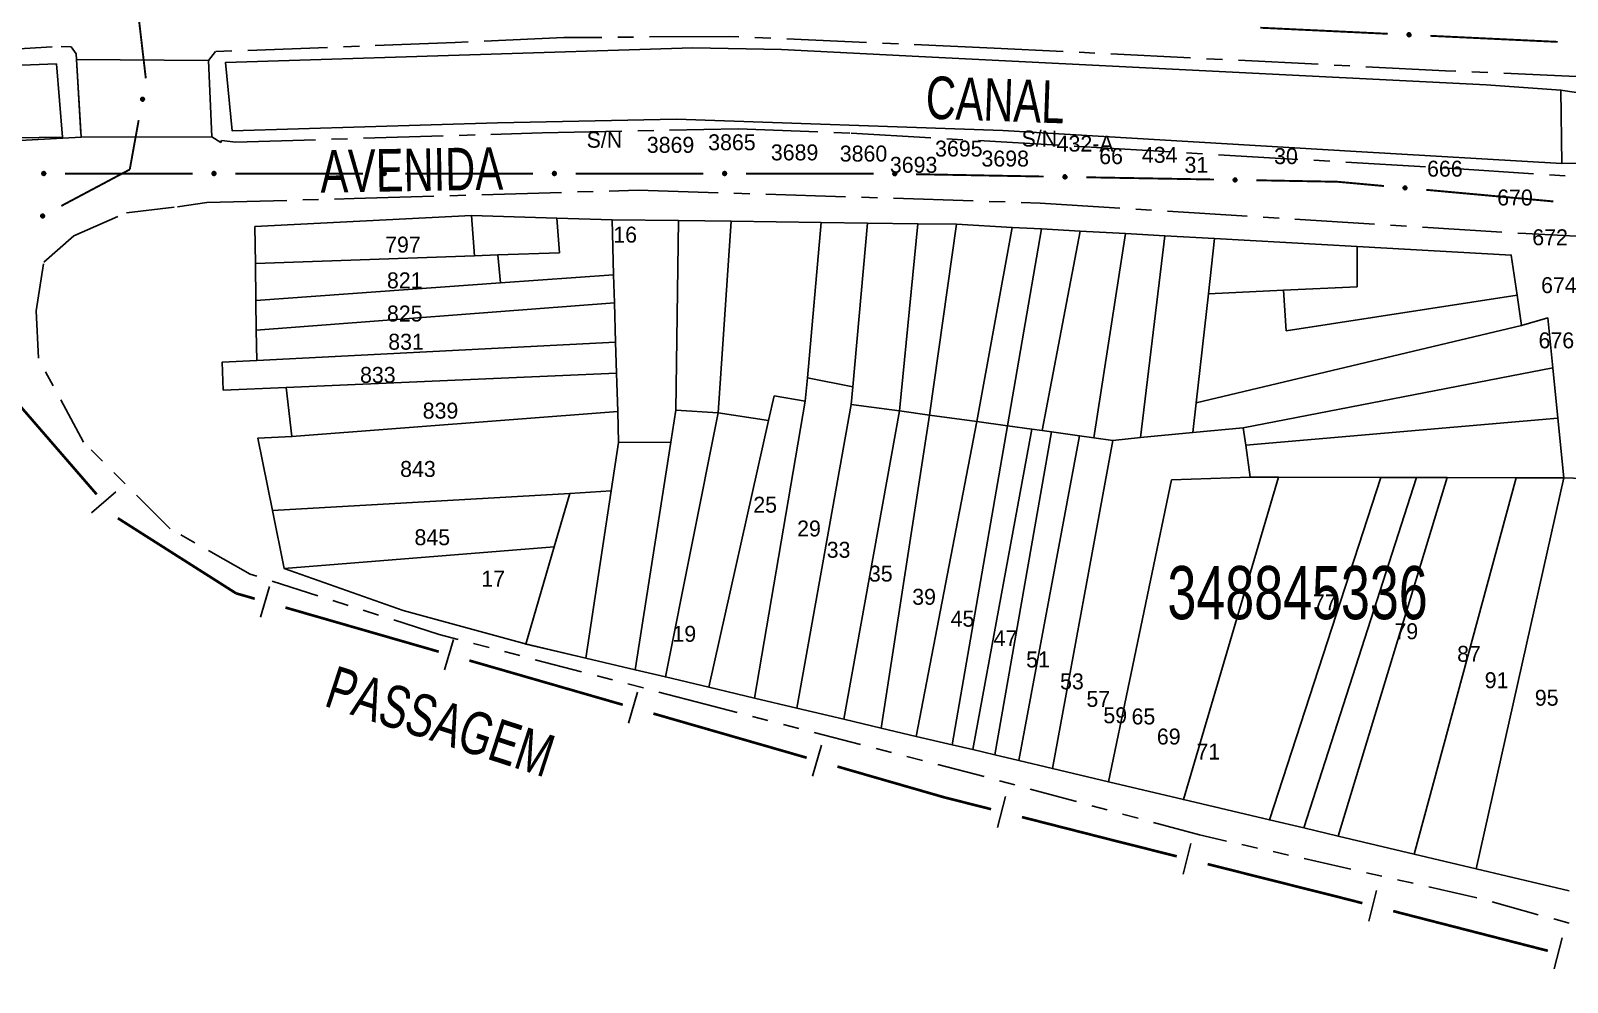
# Model space of a CAD drawing. Extents: x 203851 to 204958, y 4839055 to 4839989.
# Drawn here: x 204665.5 to 204809.9, y 4839090.4 to 4839179.8 of the extents above; entities that cross this region are included whole.
import ezdxf
from ezdxf.enums import TextEntityAlignment as Align

# ---------------------------------------------------------------- set-up
doc = ezdxf.new("R2010")
doc.units = 0
doc.header["$LTSCALE"] = 1.5
doc.header["$MEASUREMENT"] = 0
doc.linetypes.add('TRACO_13', pattern=[8, 5, -1, 1, -1])
doc.linetypes.add('TRACO_25', pattern=[8, 3, -1, 1, -1, 1, -1])
for name, color, linetype in [('CD_MALHA_LOTES', 7, 'CONTINUOUS'), ('CD_TXT_QUADRA', 2, 'CONTINUOUS'), ('HD-CANAIS', 7, 'CONTINUOUS'), ('LM-LIM-SETORES-BAIRROS', 250, 'CONTINUOUS'), ('RU-QUADRA', 210, 'CONTINUOUS'), ('SV-EIXO-RUA-N-PAV', 6, 'CONTINUOUS'), ('SV-PONTE-BUEIRO', 251, 'CONTINUOUS'), ('SV-RUA-NAO-PAV', 7, 'CONTINUOUS'), ('SV-TXT-RUA-N-PAV', 7, 'CONTINUOUS'), ('SV-TXT-RUA-PAV', 7, 'CONTINUOUS'), ('Th_NmrPort', 1, 'CONTINUOUS')]:
    doc.layers.add(name, color=color, linetype=linetype)
doc.styles.add('ARIAL', font='ARIAL.SHX')

msp = doc.modelspace()

# ---------------------------------------------------------------- linework, layer by layer
at = {"layer": 'CD_MALHA_LOTES', "linetype": 'Continuous', "flags": 128}
for points in [[(204706.94, 4839162.48), (204686.56, 4839161.43)], [(204686.56, 4839161.43), (204686.61, 4839157.96)], [(204706.94, 4839162.48), (204714.94, 4839162.23)], [(204707.21, 4839158.69), (204706.94, 4839162.48)], [(204714.94, 4839162.23), (204720.14, 4839162.07)], [(204715.19, 4839158.97), (204714.94, 4839162.23)], [(204720.14, 4839162.07), (204726.4, 4839161.99)], [(204720.29, 4839156.9), (204720.14, 4839162.07)], [(204726.14, 4839144.18), (204726.4, 4839161.99)], [(204726.4, 4839161.99), (204731.33, 4839161.92)], [(204730.11, 4839143.9), (204731.33, 4839161.92)], [(204731.33, 4839161.92), (204739.8, 4839161.81)], [(204738.51, 4839147.22), (204739.8, 4839161.81)], [(204739.8, 4839161.81), (204744.16, 4839161.75)], [(204742.77, 4839146.35), (204744.16, 4839161.75)], [(204744.16, 4839161.75), (204748.88, 4839161.69)], [(204747.15, 4839144.09), (204748.88, 4839161.69)], [(204748.88, 4839161.69), (204752.53, 4839161.64)], [(204749.99, 4839143.69), (204752.53, 4839161.64)], [(204752.53, 4839161.64), (204757.75, 4839161.35)], [(204754.43, 4839143.09), (204757.75, 4839161.35)], [(204757.31, 4839142.69), (204760.5, 4839161.2)], [(204757.75, 4839161.35), (204760.5, 4839161.2)], [(204760.5, 4839161.2), (204764.16, 4839160.99)], [(204760.59, 4839142.24), (204764.16, 4839160.99)], [(204764.16, 4839160.99), (204768.42, 4839160.77)], [(204765.42, 4839141.58), (204768.42, 4839160.77)], [(204768.42, 4839160.77), (204772.11, 4839160.56)], [(204769.83, 4839141.59), (204772.11, 4839160.56)], [(204772.11, 4839160.56), (204776.78, 4839160.3)], [(204776.2, 4839155.11), (204776.78, 4839160.3)], [(204776.78, 4839160.3), (204790.2, 4839159.55)], [(204686.61, 4839157.96), (204707.21, 4839158.69)], [(204709.41, 4839158.77), (204707.21, 4839158.69)], [(204709.41, 4839158.77), (204715.19, 4839158.97)], [(204709.65, 4839156.13), (204709.41, 4839158.77)], [(204790.19, 4839155.77), (204790.2, 4839159.55)], [(204790.2, 4839159.55), (204804.67, 4839158.75)], [(204804.67, 4839158.75), (204805.23, 4839154.97)], [(204686.61, 4839157.96), (204686.66, 4839154.47)], [(204720.29, 4839156.9), (204709.65, 4839156.13)], [(204720.37, 4839154.26), (204720.29, 4839156.9)], [(204686.66, 4839154.47), (204709.65, 4839156.13)], [(204783.26, 4839155.44), (204776.2, 4839155.11)], [(204783.26, 4839155.44), (204790.19, 4839155.77)], [(204783.51, 4839151.63), (204783.26, 4839155.44)], [(204686.66, 4839154.47), (204686.69, 4839151.7)], [(204686.69, 4839151.7), (204720.37, 4839154.26)], [(204720.48, 4839150.55), (204720.37, 4839154.26)], [(204775.05, 4839144.85), (204776.2, 4839155.11)], [(204805.23, 4839154.97), (204783.51, 4839151.63)], [(204805.23, 4839154.97), (204805.65, 4839152.12)], [(204805.65, 4839152.12), (204808.11, 4839152.84)], [(204808.11, 4839152.84), (204808.58, 4839148.15)], [(204686.69, 4839151.7), (204686.74, 4839148.84)], [(204805.65, 4839152.12), (204775.05, 4839144.85)], [(204720.48, 4839150.55), (204686.74, 4839148.84)], [(204720.56, 4839147.63), (204720.48, 4839150.55)], [(204686.74, 4839148.84), (204683.5, 4839148.69)], [(204683.5, 4839148.69), (204683.59, 4839146.05)], [(204779.48, 4839142.52), (204808.58, 4839148.15)], [(204808.58, 4839148.15), (204809.06, 4839143.4)], [(204689.49, 4839146.31), (204720.56, 4839147.63)], [(204720.67, 4839144.05), (204720.56, 4839147.63)], [(204738.31, 4839145.02), (204738.51, 4839147.22)], [(204742.77, 4839146.35), (204738.51, 4839147.22)], [(204683.59, 4839146.05), (204689.49, 4839146.31)], [(204690.04, 4839141.68), (204689.49, 4839146.31)], [(204735.39, 4839145.51), (204734.86, 4839143.18)], [(204738.31, 4839145.02), (204735.39, 4839145.51)], [(204742.62, 4839144.71), (204742.77, 4839146.35)], [(204690.04, 4839141.68), (204720.67, 4839144.05)], [(204720.75, 4839141.13), (204720.67, 4839144.05)], [(204725.16, 4839119.08), (204730.11, 4839143.9)], [(204725.67, 4839141.16), (204726.14, 4839144.18)], [(204730.11, 4839143.9), (204726.14, 4839144.18)], [(204734.86, 4839143.18), (204730.11, 4839143.9)], [(204733.54, 4839117.1), (204738.31, 4839145.02)], [(204737.51, 4839116.16), (204742.62, 4839144.71)], [(204741.92, 4839115.12), (204747.15, 4839144.09)], [(204747.15, 4839144.09), (204742.62, 4839144.71)], [(204749.99, 4839143.69), (204747.15, 4839144.09)], [(204774.73, 4839142.06), (204775.05, 4839144.85)], [(204729.24, 4839118.12), (204734.86, 4839143.18)], [(204745.44, 4839114.28), (204749.99, 4839143.69)], [(204748.74, 4839113.5), (204754.43, 4839143.09)], [(204754.43, 4839143.09), (204749.99, 4839143.69)], [(204752.11, 4839112.71), (204757.31, 4839142.69)], [(204754.05, 4839112.25), (204759.6, 4839142.38)], [(204757.31, 4839142.69), (204754.43, 4839143.09)], [(204759.6, 4839142.38), (204757.31, 4839142.69)], [(204760.59, 4839142.24), (204759.6, 4839142.38)], [(204779.48, 4839142.52), (204774.73, 4839142.06)], [(204779.71, 4839140.87), (204779.48, 4839142.52)], [(204779.71, 4839140.87), (204809.06, 4839143.4)], [(204809.06, 4839143.4), (204809.63, 4839137.8)], [(204686.84, 4839141.53), (204690.04, 4839141.68)], [(204688.22, 4839134.72), (204686.84, 4839141.53)], [(204720.06, 4839136.57), (204720.75, 4839141.13)], [(204725.67, 4839141.16), (204720.75, 4839141.13)], [(204722.33, 4839119.75), (204725.67, 4839141.16)], [(204756.14, 4839111.75), (204761.45, 4839142.12)], [(204758.37, 4839111.23), (204764.09, 4839141.76)], [(204761.45, 4839142.12), (204760.59, 4839142.24)], [(204764.09, 4839141.76), (204761.45, 4839142.12)], [(204761.54, 4839110.47), (204767.22, 4839141.33)], [(204765.42, 4839141.58), (204764.09, 4839141.76)], [(204767.22, 4839141.33), (204765.42, 4839141.58)], [(204769.83, 4839141.59), (204767.22, 4839141.33)], [(204774.73, 4839142.06), (204769.83, 4839141.59)], [(204780.13, 4839137.88), (204779.71, 4839140.87)], [(204716.17, 4839136.34), (204720.06, 4839136.57)], [(204717.69, 4839120.85), (204720.06, 4839136.57)], [(204766.82, 4839109.23), (204772.72, 4839137.63)], [(204772.72, 4839137.63), (204780.13, 4839137.88)], [(204773.86, 4839107.56), (204782.79, 4839137.87)], [(204782.79, 4839137.87), (204780.13, 4839137.88)], [(204781.94, 4839105.65), (204792.4, 4839137.85)], [(204792.4, 4839137.85), (204782.79, 4839137.87)], [(204785.17, 4839104.89), (204795.78, 4839137.84)], [(204788.4, 4839104.12), (204798.64, 4839137.83)], [(204792.4, 4839137.85), (204795.78, 4839137.84)], [(204795.54, 4839102.43), (204805.14, 4839137.81)], [(204795.78, 4839137.84), (204798.64, 4839137.83)], [(204798.64, 4839137.83), (204805.14, 4839137.81)], [(204801.39, 4839101.05), (204809.63, 4839137.8)], [(204805.14, 4839137.81), (204809.63, 4839137.8)], [(204809.63, 4839137.8), (204816.78, 4839137.56)], [(204716.17, 4839136.34), (204688.22, 4839134.72)], [(204714.7, 4839131.32), (204716.17, 4839136.34)], [(204689.33, 4839129.27), (204688.22, 4839134.72)], [(204689.33, 4839129.27), (204714.7, 4839131.32)], [(204712.04, 4839122.18), (204714.7, 4839131.32)], [(204711.89, 4839122.22), (204700.51, 4839125.33), (204689.33, 4839129.27)], [(204712.04, 4839122.18), (204711.89, 4839122.22)], [(204717.69, 4839120.85), (204712.04, 4839122.18)], [(204722.33, 4839119.75), (204717.69, 4839120.85)], [(204725.16, 4839119.08), (204722.33, 4839119.75)], [(204729.24, 4839118.12), (204725.16, 4839119.08)], [(204733.54, 4839117.1), (204729.24, 4839118.12)], [(204737.51, 4839116.16), (204733.54, 4839117.1)], [(204741.92, 4839115.12), (204737.51, 4839116.16)], [(204745.44, 4839114.28), (204741.92, 4839115.12)], [(204748.74, 4839113.5), (204745.44, 4839114.28)], [(204752.11, 4839112.71), (204748.74, 4839113.5)], [(204754.05, 4839112.25), (204752.11, 4839112.71)], [(204756.14, 4839111.75), (204754.05, 4839112.25)], [(204758.37, 4839111.23), (204756.14, 4839111.75)], [(204761.54, 4839110.47), (204758.37, 4839111.23)], [(204766.82, 4839109.23), (204761.54, 4839110.47)], [(204773.86, 4839107.56), (204766.82, 4839109.23)], [(204781.94, 4839105.65), (204773.86, 4839107.56)], [(204785.17, 4839104.89), (204781.94, 4839105.65)], [(204788.4, 4839104.12), (204785.17, 4839104.89)], [(204795.54, 4839102.43), (204788.4, 4839104.12)], [(204801.39, 4839101.05), (204795.54, 4839102.43)], [(204810.13, 4839098.98), (204801.39, 4839101.05)]]:
    msp.add_lwpolyline(points, dxfattribs=at)
at = {"layer": 'HD-CANAIS', "linetype": 'Continuous'}
for points in [[(204636.82, 4839177.92, 3.86), (204638.26, 4839177.79, 3.86), (204653.97, 4839176.66, 3.95), (204658.47, 4839176.42, 3.93), (204661.38, 4839176.47, 3.92), (204667.93, 4839176.73, 3.87)], [(204667.93, 4839176.73, 3.87), (204668.47, 4839169.83, 3.91), (204655.18, 4839169.63, 3.91), (204644.69, 4839170.19, 3.91), (204636.82, 4839170.95, 3.91)]]:
    msp.add_polyline3d(points, dxfattribs=at)
msp.add_polyline3d([(204809.32, 4839174.24, 4.09), (204809.43, 4839167.36, 4.09), (204790.08, 4839168.48, 4.09), (204756.89, 4839170.45, 4.09), (204726.21, 4839171.54, 4.09), (204709.36, 4839171.19, 4.09), (204684.43, 4839170.42, 4.09), (204683.8, 4839176.84, 4.09), (204727.72, 4839178.24, 4.09), (204736.07, 4839178.07, 4.09), (204748.98, 4839177.41, 4.09), (204802.33, 4839174.74, 4.09)], close=True, dxfattribs=at)
at = {"layer": 'LM-LIM-SETORES-BAIRROS', "const_width": 0.25}
for points in [[(204661.87, 4839147.59), (204671.69, 4839136.25)], [(204673.68, 4839134.01), (204684.65, 4839127.04)], [(204684.65, 4839127.04), (204684.81, 4839126.94)], [(204684.81, 4839126.94), (204686.55, 4839126.44)], [(204689.44, 4839125.61), (204703.85, 4839121.46)], [(204706.73, 4839120.63), (204721.15, 4839116.47)], [(204724.03, 4839115.64), (204738.44, 4839111.49)], [(204741.33, 4839110.66), (204750.94, 4839107.89)], [(204750.94, 4839107.89), (204751.36, 4839107.77)], [(204751.36, 4839107.77), (204755.78, 4839106.65)], [(204758.68, 4839105.91), (204765.47, 4839104.18)], [(204765.47, 4839104.18), (204765.97, 4839104.05)], [(204765.97, 4839104.05), (204773.23, 4839102.22)], [(204776.13, 4839101.49), (204787.77, 4839098.56)], [(204787.77, 4839098.56), (204788.1, 4839098.48)], [(204788.1, 4839098.48), (204790.68, 4839097.82)], [(204793.58, 4839097.07), (204808.11, 4839093.34)]]:
    msp.add_lwpolyline(points, dxfattribs=at)
at = {"layer": 'LM-LIM-SETORES-BAIRROS'}
for points in [[(204671.21, 4839134.51), (204673.48, 4839136.48)], [(204687.1, 4839124.72), (204687.93, 4839127.6)], [(204704.4, 4839119.74), (204705.23, 4839122.62)], [(204721.69, 4839114.75), (204722.52, 4839117.64)], [(204738.99, 4839109.77), (204739.82, 4839112.66)], [(204756.38, 4839104.94), (204757.12, 4839107.85)], [(204773.83, 4839100.53), (204774.56, 4839103.43)], [(204791.27, 4839096.12), (204792.02, 4839099.02)], [(204808.71, 4839091.64), (204809.45, 4839094.55)]]:
    msp.add_lwpolyline(points, dxfattribs=at)
at = {"layer": 'RU-QUADRA', "linetype": 'Continuous', "flags": 128}
msp.add_lwpolyline([(204810.13, 4839098.98), (204801.39, 4839101.05), (204795.54, 4839102.43), (204788.4, 4839104.12), (204785.17, 4839104.89), (204781.94, 4839105.65), (204773.86, 4839107.56), (204766.82, 4839109.23), (204761.54, 4839110.47), (204758.37, 4839111.23), (204756.14, 4839111.75), (204754.05, 4839112.25), (204752.11, 4839112.71), (204748.74, 4839113.5), (204745.44, 4839114.28), (204741.92, 4839115.12), (204737.51, 4839116.16), (204733.54, 4839117.1), (204729.24, 4839118.12), (204725.16, 4839119.08), (204722.33, 4839119.75), (204717.69, 4839120.85), (204711.89, 4839122.22), (204700.51, 4839125.33), (204689.33, 4839129.27), (204688.22, 4839134.72), (204686.84, 4839141.53), (204690.04, 4839141.68), (204689.49, 4839146.31), (204683.59, 4839146.05), (204683.5, 4839148.69), (204686.74, 4839148.84), (204686.69, 4839151.7), (204686.66, 4839154.47), (204686.61, 4839157.96), (204686.56, 4839161.43), (204706.94, 4839162.48), (204714.94, 4839162.23), (204720.14, 4839162.07), (204726.4, 4839161.99), (204731.33, 4839161.92), (204739.8, 4839161.81), (204744.16, 4839161.75), (204748.88, 4839161.69), (204752.53, 4839161.64), (204757.75, 4839161.35), (204760.5, 4839161.2), (204764.16, 4839160.99), (204768.42, 4839160.77), (204772.11, 4839160.56), (204776.78, 4839160.3), (204790.2, 4839159.55), (204804.67, 4839158.75), (204805.23, 4839154.97), (204805.65, 4839152.12), (204808.11, 4839152.84), (204808.58, 4839148.15), (204809.06, 4839143.4), (204809.63, 4839137.8), (204816.78, 4839137.56)], dxfattribs=at)
at = {"layer": 'SV-EIXO-RUA-N-PAV', "const_width": 0.18}
for points in [[(204675.63, 4839181.19), (204676.31, 4839175.37)], [(204781.08, 4839180.12), (204793.07, 4839179.55)], [(204797.06, 4839179.36), (204809.05, 4839178.79)], [(204675.64, 4839171.43), (204674.93, 4839167.5)], [(204674.8, 4839166.79), (204668.37, 4839163.37)], [(204674.93, 4839167.5), (204674.8, 4839166.79)], [(204668.72, 4839166.41), (204674.72, 4839166.41)], [(204674.72, 4839166.41), (204675.57, 4839166.41)], [(204675.57, 4839166.41), (204680.72, 4839166.41)], [(204684.72, 4839166.41), (204696.72, 4839166.41)], [(204700.72, 4839166.41), (204712.72, 4839166.41)], [(204716.72, 4839166.41), (204728.72, 4839166.41)], [(204732.72, 4839166.41), (204744.72, 4839166.41)], [(204748.72, 4839166.35), (204760.72, 4839166.13)], [(204764.72, 4839166.06), (204776.72, 4839165.85)], [(204780.72, 4839165.78), (204787.72, 4839165.65)], [(204787.72, 4839165.65), (204788.33, 4839165.64)], [(204788.33, 4839165.64), (204792.7, 4839165.24)], [(204796.68, 4839164.88), (204808.63, 4839163.79)]]:
    msp.add_lwpolyline(points, dxfattribs=at)
at = {"layer": 'SV-EIXO-RUA-N-PAV'}
for points in [[(204794.93, 4839179.57), (204794.96, 4839179.6), (204795, 4839179.63), (204795.03, 4839179.64), (204795.07, 4839179.63), (204795.1, 4839179.63), (204795.14, 4839179.62), (204795.17, 4839179.6), (204795.21, 4839179.56), (204795.23, 4839179.52), (204795.24, 4839179.48), (204795.24, 4839179.45), (204795.23, 4839179.42), (204795.22, 4839179.38), (204795.2, 4839179.34), (204795.16, 4839179.31), (204795.12, 4839179.29), (204795.09, 4839179.28), (204795.05, 4839179.28), (204795.02, 4839179.29), (204794.98, 4839179.3), (204794.95, 4839179.32), (204794.91, 4839179.36), (204794.89, 4839179.4), (204794.89, 4839179.43), (204794.89, 4839179.47), (204794.89, 4839179.5), (204794.9, 4839179.54), (204794.93, 4839179.57)], [(204676.13, 4839173.52), (204676.16, 4839173.48), (204676.18, 4839173.44), (204676.18, 4839173.4), (204676.18, 4839173.37), (204676.17, 4839173.34), (204676.15, 4839173.3), (204676.12, 4839173.27), (204676.08, 4839173.24), (204676.04, 4839173.23), (204676.01, 4839173.22), (204675.97, 4839173.23), (204675.94, 4839173.24), (204675.9, 4839173.25), (204675.87, 4839173.28), (204675.84, 4839173.32), (204675.83, 4839173.36), (204675.83, 4839173.4), (204675.83, 4839173.43), (204675.84, 4839173.47), (204675.85, 4839173.5), (204675.88, 4839173.53), (204675.92, 4839173.56), (204675.96, 4839173.57), (204676, 4839173.58), (204676.03, 4839173.57), (204676.07, 4839173.57), (204676.1, 4839173.55), (204676.13, 4839173.52)], [(204666.58, 4839166.52), (204666.61, 4839166.56), (204666.65, 4839166.58), (204666.69, 4839166.59), (204666.72, 4839166.59), (204666.76, 4839166.59), (204666.79, 4839166.58), (204666.83, 4839166.56), (204666.86, 4839166.52), (204666.88, 4839166.48), (204666.9, 4839166.45), (204666.9, 4839166.41), (204666.9, 4839166.38), (204666.88, 4839166.34), (204666.86, 4839166.31), (204666.83, 4839166.27), (204666.79, 4839166.25), (204666.76, 4839166.24), (204666.72, 4839166.24), (204666.69, 4839166.24), (204666.65, 4839166.25), (204666.61, 4839166.27), (204666.58, 4839166.31), (204666.56, 4839166.34), (204666.55, 4839166.38), (204666.55, 4839166.41), (204666.55, 4839166.45), (204666.56, 4839166.48), (204666.58, 4839166.52)], [(204682.58, 4839166.52), (204682.61, 4839166.56), (204682.65, 4839166.58), (204682.69, 4839166.59), (204682.72, 4839166.59), (204682.76, 4839166.59), (204682.79, 4839166.58), (204682.83, 4839166.56), (204682.86, 4839166.52), (204682.88, 4839166.48), (204682.9, 4839166.45), (204682.9, 4839166.41), (204682.9, 4839166.38), (204682.88, 4839166.34), (204682.86, 4839166.31), (204682.83, 4839166.27), (204682.79, 4839166.25), (204682.76, 4839166.24), (204682.72, 4839166.24), (204682.69, 4839166.24), (204682.65, 4839166.25), (204682.61, 4839166.27), (204682.58, 4839166.31), (204682.56, 4839166.34), (204682.55, 4839166.38), (204682.55, 4839166.41), (204682.55, 4839166.45), (204682.56, 4839166.48), (204682.58, 4839166.52)], [(204698.58, 4839166.52), (204698.61, 4839166.56), (204698.65, 4839166.58), (204698.69, 4839166.59), (204698.72, 4839166.59), (204698.76, 4839166.59), (204698.79, 4839166.58), (204698.83, 4839166.56), (204698.86, 4839166.52), (204698.88, 4839166.48), (204698.9, 4839166.45), (204698.9, 4839166.41), (204698.9, 4839166.38), (204698.88, 4839166.34), (204698.86, 4839166.31), (204698.83, 4839166.27), (204698.79, 4839166.25), (204698.76, 4839166.24), (204698.72, 4839166.24), (204698.69, 4839166.24), (204698.65, 4839166.25), (204698.61, 4839166.27), (204698.58, 4839166.31), (204698.56, 4839166.34), (204698.55, 4839166.38), (204698.55, 4839166.41), (204698.55, 4839166.45), (204698.56, 4839166.48), (204698.58, 4839166.52)], [(204714.58, 4839166.52), (204714.61, 4839166.56), (204714.65, 4839166.58), (204714.69, 4839166.59), (204714.72, 4839166.59), (204714.76, 4839166.59), (204714.79, 4839166.58), (204714.83, 4839166.56), (204714.86, 4839166.52), (204714.88, 4839166.48), (204714.9, 4839166.45), (204714.9, 4839166.41), (204714.9, 4839166.38), (204714.88, 4839166.34), (204714.86, 4839166.31), (204714.83, 4839166.27), (204714.79, 4839166.25), (204714.76, 4839166.24), (204714.72, 4839166.24), (204714.69, 4839166.24), (204714.65, 4839166.25), (204714.61, 4839166.27), (204714.58, 4839166.31), (204714.56, 4839166.34), (204714.55, 4839166.38), (204714.55, 4839166.41), (204714.55, 4839166.45), (204714.56, 4839166.48), (204714.58, 4839166.52)], [(204730.58, 4839166.52), (204730.61, 4839166.56), (204730.65, 4839166.58), (204730.69, 4839166.59), (204730.72, 4839166.59), (204730.76, 4839166.59), (204730.79, 4839166.58), (204730.83, 4839166.56), (204730.86, 4839166.52), (204730.88, 4839166.49), (204730.9, 4839166.45), (204730.9, 4839166.41), (204730.9, 4839166.38), (204730.88, 4839166.34), (204730.86, 4839166.31), (204730.83, 4839166.27), (204730.79, 4839166.25), (204730.76, 4839166.24), (204730.72, 4839166.24), (204730.69, 4839166.24), (204730.65, 4839166.25), (204730.61, 4839166.27), (204730.58, 4839166.31), (204730.56, 4839166.35), (204730.55, 4839166.38), (204730.55, 4839166.42), (204730.55, 4839166.45), (204730.56, 4839166.49), (204730.58, 4839166.52)], [(204746.58, 4839166.5), (204746.62, 4839166.53), (204746.65, 4839166.56), (204746.69, 4839166.57), (204746.72, 4839166.57), (204746.76, 4839166.56), (204746.79, 4839166.55), (204746.83, 4839166.53), (204746.86, 4839166.5), (204746.89, 4839166.46), (204746.9, 4839166.42), (204746.9, 4839166.39), (204746.9, 4839166.35), (204746.88, 4839166.32), (204746.86, 4839166.28), (204746.82, 4839166.25), (204746.79, 4839166.22), (204746.75, 4839166.22), (204746.72, 4839166.21), (204746.68, 4839166.22), (204746.65, 4839166.23), (204746.61, 4839166.25), (204746.58, 4839166.29), (204746.56, 4839166.32), (204746.55, 4839166.36), (204746.55, 4839166.39), (204746.55, 4839166.43), (204746.56, 4839166.46), (204746.58, 4839166.5)], [(204762.58, 4839166.21), (204762.61, 4839166.25), (204762.65, 4839166.27), (204762.69, 4839166.28), (204762.72, 4839166.28), (204762.76, 4839166.28), (204762.79, 4839166.26), (204762.83, 4839166.24), (204762.86, 4839166.21), (204762.88, 4839166.17), (204762.89, 4839166.13), (204762.9, 4839166.1), (204762.89, 4839166.06), (204762.88, 4839166.03), (204762.86, 4839165.99), (204762.82, 4839165.96), (204762.79, 4839165.94), (204762.75, 4839165.93), (204762.71, 4839165.93), (204762.68, 4839165.93), (204762.65, 4839165.94), (204762.61, 4839165.96), (204762.58, 4839166), (204762.55, 4839166.03), (204762.54, 4839166.07), (204762.54, 4839166.11), (204762.55, 4839166.14), (204762.56, 4839166.18), (204762.58, 4839166.21)], [(204778.58, 4839165.92), (204778.61, 4839165.96), (204778.65, 4839165.98), (204778.69, 4839165.99), (204778.72, 4839165.99), (204778.75, 4839165.99), (204778.79, 4839165.98), (204778.82, 4839165.96), (204778.86, 4839165.92), (204778.88, 4839165.88), (204778.89, 4839165.85), (204778.89, 4839165.81), (204778.89, 4839165.78), (204778.88, 4839165.74), (204778.86, 4839165.71), (204778.82, 4839165.67), (204778.78, 4839165.65), (204778.75, 4839165.64), (204778.71, 4839165.64), (204778.68, 4839165.64), (204778.64, 4839165.65), (204778.61, 4839165.68), (204778.57, 4839165.71), (204778.55, 4839165.75), (204778.54, 4839165.78), (204778.54, 4839165.82), (204778.54, 4839165.85), (204778.55, 4839165.89), (204778.58, 4839165.92)], [(204794.56, 4839165.18), (204794.6, 4839165.22), (204794.63, 4839165.24), (204794.67, 4839165.24), (204794.7, 4839165.24), (204794.74, 4839165.24), (204794.77, 4839165.22), (204794.81, 4839165.2), (204794.84, 4839165.16), (204794.86, 4839165.12), (204794.87, 4839165.08), (204794.87, 4839165.05), (204794.86, 4839165.02), (204794.84, 4839164.98), (204794.82, 4839164.95), (204794.78, 4839164.91), (204794.74, 4839164.9), (204794.71, 4839164.89), (204794.67, 4839164.89), (204794.64, 4839164.9), (204794.6, 4839164.91), (204794.57, 4839164.93), (204794.54, 4839164.97), (204794.52, 4839165.01), (204794.51, 4839165.05), (204794.51, 4839165.08), (204794.52, 4839165.12), (204794.53, 4839165.15), (204794.56, 4839165.18)], [(204666.78, 4839162.4), (204666.77, 4839162.35), (204666.75, 4839162.31), (204666.72, 4839162.29), (204666.69, 4839162.27), (204666.66, 4839162.25), (204666.63, 4839162.25), (204666.58, 4839162.25), (204666.54, 4839162.26), (204666.5, 4839162.29), (204666.47, 4839162.31), (204666.45, 4839162.34), (204666.44, 4839162.37), (204666.43, 4839162.41), (204666.44, 4839162.45), (204666.45, 4839162.5), (204666.47, 4839162.54), (204666.5, 4839162.56), (204666.53, 4839162.58), (204666.56, 4839162.59), (204666.6, 4839162.6), (204666.64, 4839162.6), (204666.68, 4839162.58), (204666.72, 4839162.56), (204666.75, 4839162.54), (204666.77, 4839162.51), (204666.78, 4839162.47), (204666.79, 4839162.44), (204666.78, 4839162.4)]]:
    msp.add_lwpolyline(points, close=True, dxfattribs=at)
for points in [[(204794.89, 4839179.5), (204795.23, 4839179.52)], [(204794.89, 4839179.48), (204795.23, 4839179.5)], [(204794.89, 4839179.47), (204795.24, 4839179.48)], [(204794.89, 4839179.45), (204795.24, 4839179.46)], [(204794.89, 4839179.43), (204795.24, 4839179.45)], [(204794.89, 4839179.41), (204795.23, 4839179.43)], [(204794.89, 4839179.4), (204795.23, 4839179.42)], [(204794.9, 4839179.54), (204795.21, 4839179.56)], [(204794.9, 4839179.52), (204795.21, 4839179.54)], [(204794.91, 4839179.55), (204795.19, 4839179.58)], [(204794.91, 4839179.38), (204795.22, 4839179.4)], [(204794.91, 4839179.36), (204795.22, 4839179.38)], [(204794.93, 4839179.57), (204795.17, 4839179.6)], [(204794.93, 4839179.34), (204795.21, 4839179.36)], [(204794.95, 4839179.59), (204795.15, 4839179.61)], [(204794.95, 4839179.32), (204795.2, 4839179.34)], [(204794.96, 4839179.6), (204795.14, 4839179.62)], [(204794.97, 4839179.31), (204795.17, 4839179.33)], [(204794.98, 4839179.62), (204795.11, 4839179.62)], [(204794.98, 4839179.3), (204795.16, 4839179.31)], [(204795, 4839179.63), (204795.1, 4839179.63)], [(204795, 4839179.29), (204795.14, 4839179.3)], [(204795.02, 4839179.29), (204795.12, 4839179.29)], [(204675.84, 4839173.47), (204675.83, 4839173.36)], [(204675.85, 4839173.5), (204675.84, 4839173.32)], [(204675.85, 4839173.48), (204675.84, 4839173.35)], [(204675.87, 4839173.51), (204675.86, 4839173.31)], [(204675.88, 4839173.53), (204675.87, 4839173.28)], [(204675.9, 4839173.54), (204675.89, 4839173.27)], [(204675.92, 4839173.56), (204675.9, 4839173.25)], [(204675.94, 4839173.56), (204675.92, 4839173.25)], [(204675.96, 4839173.57), (204675.94, 4839173.24)], [(204675.98, 4839173.57), (204675.95, 4839173.23)], [(204676, 4839173.58), (204675.97, 4839173.23)], [(204676.01, 4839173.57), (204675.99, 4839173.23)], [(204676.03, 4839173.57), (204676.01, 4839173.22)], [(204676.05, 4839173.57), (204676.03, 4839173.23)], [(204676.07, 4839173.57), (204676.04, 4839173.23)], [(204676.08, 4839173.55), (204676.06, 4839173.24)], [(204676.1, 4839173.55), (204676.08, 4839173.24)], [(204676.11, 4839173.53), (204676.1, 4839173.26)], [(204676.13, 4839173.52), (204676.12, 4839173.27)], [(204676.15, 4839173.5), (204676.14, 4839173.29)], [(204676.16, 4839173.48), (204676.15, 4839173.3)], [(204676.17, 4839173.46), (204676.16, 4839173.33)], [(204676.18, 4839173.44), (204676.17, 4839173.34)], [(204666.55, 4839166.45), (204666.88, 4839166.48)], [(204666.55, 4839166.43), (204666.89, 4839166.47)], [(204666.55, 4839166.41), (204666.9, 4839166.45)], [(204666.55, 4839166.4), (204666.9, 4839166.43)], [(204666.55, 4839166.38), (204666.9, 4839166.41)], [(204666.56, 4839166.48), (204666.86, 4839166.52)], [(204666.56, 4839166.47), (204666.87, 4839166.5)], [(204666.56, 4839166.36), (204666.89, 4839166.4)], [(204666.56, 4839166.34), (204666.9, 4839166.38)], [(204666.57, 4839166.5), (204666.84, 4839166.54)], [(204666.57, 4839166.33), (204666.89, 4839166.36)], [(204666.58, 4839166.52), (204666.83, 4839166.56)], [(204666.58, 4839166.31), (204666.88, 4839166.34)], [(204666.6, 4839166.54), (204666.8, 4839166.57)], [(204666.6, 4839166.29), (204666.87, 4839166.33)], [(204666.61, 4839166.56), (204666.79, 4839166.58)], [(204666.61, 4839166.27), (204666.86, 4839166.31)], [(204666.64, 4839166.57), (204666.77, 4839166.58)], [(204666.64, 4839166.27), (204666.84, 4839166.29)], [(204666.65, 4839166.58), (204666.76, 4839166.59)], [(204666.65, 4839166.25), (204666.83, 4839166.27)], [(204666.67, 4839166.25), (204666.8, 4839166.26)], [(204666.69, 4839166.24), (204666.79, 4839166.25)], [(204682.55, 4839166.45), (204682.88, 4839166.48)], [(204682.55, 4839166.43), (204682.89, 4839166.47)], [(204682.55, 4839166.41), (204682.9, 4839166.45)], [(204682.55, 4839166.4), (204682.9, 4839166.43)], [(204682.55, 4839166.38), (204682.9, 4839166.41)], [(204682.56, 4839166.48), (204682.86, 4839166.52)], [(204682.56, 4839166.47), (204682.87, 4839166.5)], [(204682.56, 4839166.36), (204682.89, 4839166.4)], [(204682.56, 4839166.34), (204682.9, 4839166.38)], [(204682.57, 4839166.5), (204682.84, 4839166.54)], [(204682.57, 4839166.32), (204682.89, 4839166.36)], [(204682.58, 4839166.52), (204682.83, 4839166.56)], [(204682.58, 4839166.31), (204682.88, 4839166.34)], [(204682.6, 4839166.54), (204682.8, 4839166.57)], [(204682.6, 4839166.29), (204682.87, 4839166.32)], [(204682.61, 4839166.56), (204682.79, 4839166.58)], [(204682.61, 4839166.27), (204682.86, 4839166.31)], [(204682.64, 4839166.57), (204682.77, 4839166.58)], [(204682.64, 4839166.26), (204682.84, 4839166.29)], [(204682.65, 4839166.58), (204682.76, 4839166.59)], [(204682.65, 4839166.25), (204682.83, 4839166.27)], [(204682.67, 4839166.25), (204682.8, 4839166.26)], [(204682.69, 4839166.24), (204682.79, 4839166.25)], [(204698.55, 4839166.45), (204698.88, 4839166.48)], [(204698.55, 4839166.43), (204698.89, 4839166.47)], [(204698.55, 4839166.41), (204698.9, 4839166.45)], [(204698.55, 4839166.4), (204698.9, 4839166.43)], [(204698.55, 4839166.38), (204698.9, 4839166.41)], [(204698.56, 4839166.48), (204698.86, 4839166.52)], [(204698.56, 4839166.47), (204698.87, 4839166.5)], [(204698.56, 4839166.36), (204698.89, 4839166.4)], [(204698.56, 4839166.34), (204698.9, 4839166.38)], [(204698.57, 4839166.5), (204698.84, 4839166.54)], [(204698.57, 4839166.32), (204698.89, 4839166.36)], [(204698.58, 4839166.52), (204698.83, 4839166.56)], [(204698.58, 4839166.31), (204698.88, 4839166.34)], [(204698.6, 4839166.54), (204698.8, 4839166.57)], [(204698.6, 4839166.29), (204698.87, 4839166.32)], [(204698.61, 4839166.56), (204698.79, 4839166.58)], [(204698.61, 4839166.27), (204698.86, 4839166.31)], [(204698.64, 4839166.57), (204698.77, 4839166.58)], [(204698.64, 4839166.26), (204698.84, 4839166.29)], [(204698.65, 4839166.58), (204698.76, 4839166.59)], [(204698.65, 4839166.25), (204698.83, 4839166.27)], [(204698.67, 4839166.25), (204698.8, 4839166.26)], [(204698.69, 4839166.24), (204698.79, 4839166.25)], [(204714.55, 4839166.45), (204714.88, 4839166.48)], [(204714.55, 4839166.43), (204714.89, 4839166.47)], [(204714.55, 4839166.41), (204714.9, 4839166.45)], [(204714.55, 4839166.4), (204714.9, 4839166.43)], [(204714.55, 4839166.38), (204714.9, 4839166.41)], [(204714.56, 4839166.48), (204714.86, 4839166.52)], [(204714.56, 4839166.47), (204714.87, 4839166.5)], [(204714.56, 4839166.36), (204714.89, 4839166.4)], [(204714.56, 4839166.34), (204714.9, 4839166.38)], [(204714.57, 4839166.5), (204714.84, 4839166.54)], [(204714.57, 4839166.33), (204714.89, 4839166.36)], [(204714.58, 4839166.52), (204714.83, 4839166.56)], [(204714.58, 4839166.31), (204714.88, 4839166.34)], [(204714.6, 4839166.54), (204714.8, 4839166.57)], [(204714.6, 4839166.29), (204714.87, 4839166.33)], [(204714.61, 4839166.56), (204714.79, 4839166.58)], [(204714.61, 4839166.27), (204714.86, 4839166.31)], [(204714.64, 4839166.57), (204714.77, 4839166.58)], [(204714.64, 4839166.27), (204714.84, 4839166.29)], [(204714.65, 4839166.58), (204714.76, 4839166.59)], [(204714.65, 4839166.25), (204714.83, 4839166.27)], [(204714.67, 4839166.25), (204714.8, 4839166.26)], [(204714.69, 4839166.24), (204714.79, 4839166.25)], [(204730.55, 4839166.45), (204730.88, 4839166.49)], [(204730.55, 4839166.43), (204730.89, 4839166.47)], [(204730.55, 4839166.42), (204730.9, 4839166.45)], [(204730.55, 4839166.4), (204730.9, 4839166.43)], [(204730.55, 4839166.38), (204730.9, 4839166.41)], [(204730.56, 4839166.49), (204730.86, 4839166.52)], [(204730.56, 4839166.47), (204730.87, 4839166.51)], [(204730.56, 4839166.36), (204730.89, 4839166.4)], [(204730.56, 4839166.35), (204730.9, 4839166.38)], [(204730.57, 4839166.5), (204730.84, 4839166.54)], [(204730.57, 4839166.33), (204730.89, 4839166.36)], [(204730.58, 4839166.52), (204730.83, 4839166.56)], [(204730.58, 4839166.31), (204730.88, 4839166.34)], [(204730.6, 4839166.54), (204730.8, 4839166.57)], [(204730.6, 4839166.29), (204730.87, 4839166.33)], [(204730.61, 4839166.56), (204730.79, 4839166.58)], [(204730.61, 4839166.27), (204730.86, 4839166.31)], [(204730.64, 4839166.57), (204730.77, 4839166.58)], [(204730.64, 4839166.27), (204730.84, 4839166.29)], [(204730.65, 4839166.58), (204730.76, 4839166.59)], [(204730.65, 4839166.25), (204730.83, 4839166.27)], [(204730.67, 4839166.25), (204730.8, 4839166.26)], [(204730.69, 4839166.24), (204730.79, 4839166.25)], [(204746.55, 4839166.43), (204746.89, 4839166.46)], [(204746.55, 4839166.41), (204746.89, 4839166.44)], [(204746.55, 4839166.39), (204746.9, 4839166.42)], [(204746.55, 4839166.37), (204746.9, 4839166.4)], [(204746.55, 4839166.36), (204746.9, 4839166.39)], [(204746.56, 4839166.46), (204746.86, 4839166.5)], [(204746.56, 4839166.44), (204746.87, 4839166.48)], [(204746.56, 4839166.34), (204746.89, 4839166.37)], [(204746.56, 4839166.32), (204746.9, 4839166.35)], [(204746.57, 4839166.48), (204746.84, 4839166.51)], [(204746.57, 4839166.3), (204746.88, 4839166.33)], [(204746.58, 4839166.5), (204746.83, 4839166.53)], [(204746.58, 4839166.29), (204746.88, 4839166.32)], [(204746.6, 4839166.52), (204746.8, 4839166.54)], [(204746.6, 4839166.27), (204746.87, 4839166.3)], [(204746.61, 4839166.25), (204746.86, 4839166.28)], [(204746.62, 4839166.53), (204746.79, 4839166.55)], [(204746.64, 4839166.55), (204746.77, 4839166.56)], [(204746.64, 4839166.24), (204746.84, 4839166.26)], [(204746.65, 4839166.56), (204746.76, 4839166.56)], [(204746.65, 4839166.23), (204746.82, 4839166.25)], [(204746.67, 4839166.22), (204746.8, 4839166.23)], [(204746.68, 4839166.22), (204746.79, 4839166.22)], [(204762.54, 4839166.11), (204762.89, 4839166.13)], [(204762.54, 4839166.07), (204762.9, 4839166.1)], [(204762.55, 4839166.14), (204762.88, 4839166.17)], [(204762.55, 4839166.12), (204762.88, 4839166.15)], [(204762.55, 4839166.09), (204762.89, 4839166.11)], [(204762.55, 4839166.05), (204762.89, 4839166.08)], [(204762.55, 4839166.03), (204762.89, 4839166.06)], [(204762.56, 4839166.18), (204762.86, 4839166.21)], [(204762.56, 4839166.16), (204762.87, 4839166.19)], [(204762.57, 4839166.19), (204762.84, 4839166.22)], [(204762.57, 4839166.02), (204762.88, 4839166.05)], [(204762.58, 4839166.21), (204762.83, 4839166.24)], [(204762.58, 4839166), (204762.88, 4839166.03)], [(204762.6, 4839166.23), (204762.8, 4839166.25)], [(204762.6, 4839165.98), (204762.87, 4839166.01)], [(204762.61, 4839166.25), (204762.79, 4839166.26)], [(204762.61, 4839165.96), (204762.86, 4839165.99)], [(204762.63, 4839165.95), (204762.83, 4839165.98)], [(204762.64, 4839166.26), (204762.77, 4839166.27)], [(204762.65, 4839166.27), (204762.76, 4839166.28)], [(204762.65, 4839165.94), (204762.82, 4839165.96)], [(204762.67, 4839165.94), (204762.8, 4839165.95)], [(204762.68, 4839165.93), (204762.79, 4839165.94)], [(204778.54, 4839165.85), (204778.88, 4839165.88)], [(204778.54, 4839165.82), (204778.89, 4839165.85)], [(204778.54, 4839165.8), (204778.89, 4839165.83)], [(204778.54, 4839165.78), (204778.89, 4839165.81)], [(204778.55, 4839165.89), (204778.86, 4839165.92)], [(204778.55, 4839165.87), (204778.87, 4839165.9)], [(204778.55, 4839165.84), (204778.88, 4839165.87)], [(204778.55, 4839165.76), (204778.89, 4839165.79)], [(204778.55, 4839165.75), (204778.89, 4839165.78)], [(204778.56, 4839165.73), (204778.88, 4839165.76)], [(204778.57, 4839165.91), (204778.84, 4839165.94)], [(204778.57, 4839165.71), (204778.88, 4839165.74)], [(204778.58, 4839165.92), (204778.82, 4839165.96)], [(204778.59, 4839165.7), (204778.86, 4839165.72)], [(204778.6, 4839165.94), (204778.8, 4839165.97)], [(204778.61, 4839165.96), (204778.79, 4839165.98)], [(204778.61, 4839165.68), (204778.86, 4839165.71)], [(204778.63, 4839165.97), (204778.76, 4839165.98)], [(204778.63, 4839165.67), (204778.83, 4839165.69)], [(204778.64, 4839165.65), (204778.82, 4839165.67)], [(204778.65, 4839165.98), (204778.75, 4839165.99)], [(204778.66, 4839165.65), (204778.8, 4839165.66)], [(204778.68, 4839165.64), (204778.78, 4839165.65)], [(204794.51, 4839165.08), (204794.87, 4839165.08)], [(204794.51, 4839165.05), (204794.87, 4839165.05)], [(204794.52, 4839165.12), (204794.86, 4839165.12)], [(204794.52, 4839165.1), (204794.86, 4839165.1)], [(204794.52, 4839165.06), (204794.86, 4839165.06)], [(204794.52, 4839165.03), (204794.86, 4839165.03)], [(204794.52, 4839165.01), (204794.86, 4839165.02)], [(204794.53, 4839165.15), (204794.84, 4839165.16)], [(204794.53, 4839165.13), (204794.84, 4839165.14)], [(204794.53, 4839164.99), (204794.85, 4839165)], [(204794.54, 4839164.97), (204794.84, 4839164.98)], [(204794.55, 4839165.17), (204794.82, 4839165.18)], [(204794.56, 4839165.18), (204794.81, 4839165.2)], [(204794.56, 4839164.96), (204794.83, 4839164.96)], [(204794.57, 4839164.93), (204794.82, 4839164.95)], [(204794.58, 4839165.2), (204794.78, 4839165.21)], [(204794.59, 4839164.92), (204794.79, 4839164.93)], [(204794.6, 4839165.22), (204794.77, 4839165.22)], [(204794.6, 4839164.91), (204794.78, 4839164.91)], [(204794.62, 4839165.23), (204794.75, 4839165.23)], [(204794.62, 4839164.9), (204794.76, 4839164.91)], [(204794.63, 4839165.24), (204794.74, 4839165.24)], [(204794.64, 4839164.9), (204794.74, 4839164.9)], [(204666.68, 4839162.58), (204666.43, 4839162.41)], [(204666.64, 4839162.6), (204666.44, 4839162.45)], [(204666.66, 4839162.59), (204666.44, 4839162.43)], [(204666.7, 4839162.57), (204666.44, 4839162.39)], [(204666.72, 4839162.56), (204666.44, 4839162.37)], [(204666.6, 4839162.6), (204666.45, 4839162.5)], [(204666.61, 4839162.6), (204666.45, 4839162.48)], [(204666.73, 4839162.55), (204666.45, 4839162.36)], [(204666.56, 4839162.59), (204666.47, 4839162.54)], [(204666.58, 4839162.59), (204666.47, 4839162.52)], [(204666.75, 4839162.54), (204666.45, 4839162.34)], [(204666.75, 4839162.52), (204666.46, 4839162.33)], [(204666.77, 4839162.51), (204666.47, 4839162.31)], [(204666.77, 4839162.49), (204666.49, 4839162.3)], [(204666.78, 4839162.47), (204666.5, 4839162.29)], [(204666.78, 4839162.45), (204666.52, 4839162.28)], [(204666.79, 4839162.44), (204666.54, 4839162.26)], [(204666.78, 4839162.42), (204666.56, 4839162.26)], [(204666.78, 4839162.4), (204666.58, 4839162.25)], [(204666.78, 4839162.37), (204666.61, 4839162.25)], [(204666.77, 4839162.35), (204666.63, 4839162.25)], [(204666.76, 4839162.33), (204666.65, 4839162.26)], [(204666.75, 4839162.31), (204666.66, 4839162.25)]]:
    msp.add_lwpolyline(points, dxfattribs=at)
at = {"layer": 'SV-PONTE-BUEIRO', "linetype": 'Continuous'}
msp.add_polyline3d([(204669.79, 4839177.13, 2.66), (204670.23, 4839169.82, 2.66), (204682.52, 4839169.85, 2.66), (204682.21, 4839177.03, 2.66), (204669.73, 4839177.13, 2.66)], dxfattribs=at)
msp.add_polyline3d([(204809.32, 4839174.24, 4.09), (204809.43, 4839167.36, 4.09), (204811.21, 4839167.38, 4.1), (204811.39, 4839173.93, 4.09)], close=True, dxfattribs=at)
at = {"layer": 'SV-RUA-NAO-PAV', "linetype": 'TRACO_13'}
for points in [[(204636.82, 4839179.31, 3.32), (204654.01, 4839178, 3.32), (204660.02, 4839177.9, 3.32), (204668.34, 4839178.36, 3.19), (204669.3, 4839178.33, 3.19), (204669.75, 4839177.67, 3.35), (204670.23, 4839169.82, 3.43)], [(204811.46, 4839175.5, 3.45), (204798.5, 4839176.08, 3.45), (204756.05, 4839178.21, 3.46), (204731.17, 4839179.31, 3.49), (204715.6, 4839179.19, 3.44), (204705.38, 4839178.73, 3.43), (204682.87, 4839177.88, 3.6), (204682.21, 4839177.03, 3.6), (204682.52, 4839169.85, 3.6), (204683.37, 4839169.33, 3.6), (204683.43, 4839169.52, 3.6), (204684.77, 4839169.36, 3.6), (204713.56, 4839170.24, 3.41), (204731.99, 4839170.63, 3.31), (204742.62, 4839170.2, 3.31), (204765.16, 4839168.89, 3.31), (204799.28, 4839166.88, 3.31), (204811.55, 4839166.07, 3.31)], [(204670.23, 4839169.82, 3.43), (204653.9, 4839168.97, 3.41), (204646.06, 4839169.55, 3.41), (204636.82, 4839170.3, 3.46)], [(204682.06, 4839163.69, 3.2), (204695.89, 4839164.06, 3.26), (204722.61, 4839164.85, 3.27), (204760.39, 4839163.64, 3.27), (204806.05, 4839160.76, 3.29), (204814.73, 4839160.3, 3.29)]]:
    msp.add_polyline3d(points, dxfattribs=at)
at = {"layer": 'SV-RUA-NAO-PAV', "linetype": 'TRACO_25'}
msp.add_polyline3d([(204830.36, 4839090.38, 3.68), (204801.3, 4839098.36, 4.35), (204775.38, 4839104.23, 4.57), (204755.12, 4839109.72, 4.24), (204728.89, 4839116.53, 3.81), (204703.9, 4839123.07, 3.6), (204686.13, 4839128.75, 3.55), (204678.61, 4839133.01, 3.46), (204670.44, 4839141.17, 3.3), (204666.21, 4839149.06, 3.18), (204666, 4839153.49, 3.18), (204666.71, 4839158.07, 3.06), (204669.56, 4839160.57, 3.22), (204674.5, 4839162.71, 3.17), (204679.3, 4839163.29, 3.17), (204682.06, 4839163.69, 3.17)], dxfattribs=at)

# ---------------------------------------------------------------- texts
at = {"layer": 'CD_TXT_QUADRA', "style": 'ARIAL', "width": 0.7}
msp.add_text('348845336', height=5, dxfattribs=at).set_placement((204772.35, 4839124.51))
at = {"layer": 'HD-CANAIS', "style": 'ARIAL', "width": 0.7}
msp.add_text('CANAL', height=4, rotation=358, dxfattribs=at).set_placement((204749.58, 4839171.58))
at = {"layer": 'SV-TXT-RUA-N-PAV', "style": 'ARIAL', "width": 0.7}
msp.add_text('AVENIDA', height=4, rotation=1, dxfattribs=at).set_placement((204692.75, 4839164.61))
at = {"layer": 'SV-TXT-RUA-PAV', "style": 'ARIAL', "width": 0.7}
msp.add_text('PASSAGEM', height=4, rotation=342, dxfattribs=at).set_placement((204692.95, 4839116.4))
at = {"layer": 'Th_NmrPort', "color": 1}
for s, p in [('S/N', (204717.75, 4839169.59)), ('3869', (204723.41, 4839169.11)), ('3865', (204729.18, 4839169.35)), ('S/N', (204758.64, 4839169.7)), ('432-A', (204761.94, 4839169.23)), ('3689', (204735.07, 4839168.4)), ('3860', (204741.55, 4839168.29)), ('3695', (204750.51, 4839168.76)), ('3698', (204754.87, 4839167.82)), ('66', (204765.94, 4839168.05)), ('434', (204769.95, 4839168.17)), ('30', (204782.38, 4839168.05)), ('3693', (204746.26, 4839167.23)), ('31', (204773.96, 4839167.23)), ('666', (204796.76, 4839166.87)), ('670', (204803.35, 4839164.16)), ('16', (204720.26, 4839160.67)), ('672', (204806.65, 4839160.42)), ('797', (204698.81, 4839159.73)), ('821', (204698.98, 4839156.37)), ('674', (204807.48, 4839155.92)), ('825', (204698.98, 4839153.25)), ('831', (204699.1, 4839150.6)), ('676', (204807.24, 4839150.73)), ('833', (204696.45, 4839147.48)), ('839', (204702.34, 4839144.12)), ('843', (204700.22, 4839138.64)), ('25', (204733.42, 4839135.28)), ('29', (204737.54, 4839133.04)), ('845', (204701.57, 4839132.22)), ('33', (204740.32, 4839131.04)), ('35', (204744.29, 4839128.8)), ('17', (204707.85, 4839128.33)), ('39', (204748.36, 4839126.62)), ('77', (204786.03, 4839126.09)), ('45', (204751.97, 4839124.56)), ('19', (204725.82, 4839123.14)), ('79', (204793.69, 4839123.38)), ('47', (204756.01, 4839122.73)), ('51', (204759.07, 4839120.73)), ('87', (204799.59, 4839121.26)), ('53', (204762.26, 4839118.67)), ('91', (204802.18, 4839118.78)), ('57', (204764.74, 4839117.02)), ('95', (204806.89, 4839117.13)), ('59', (204766.33, 4839115.48)), ('65', (204768.98, 4839115.37)), ('69', (204771.36, 4839113.48)), ('71', (204775.08, 4839112.07))]:
    msp.add_text(s, height=1.5, dxfattribs=at).set_placement(p, align=Align.MIDDLE_LEFT)

doc.saveas('drawing.dxf')
